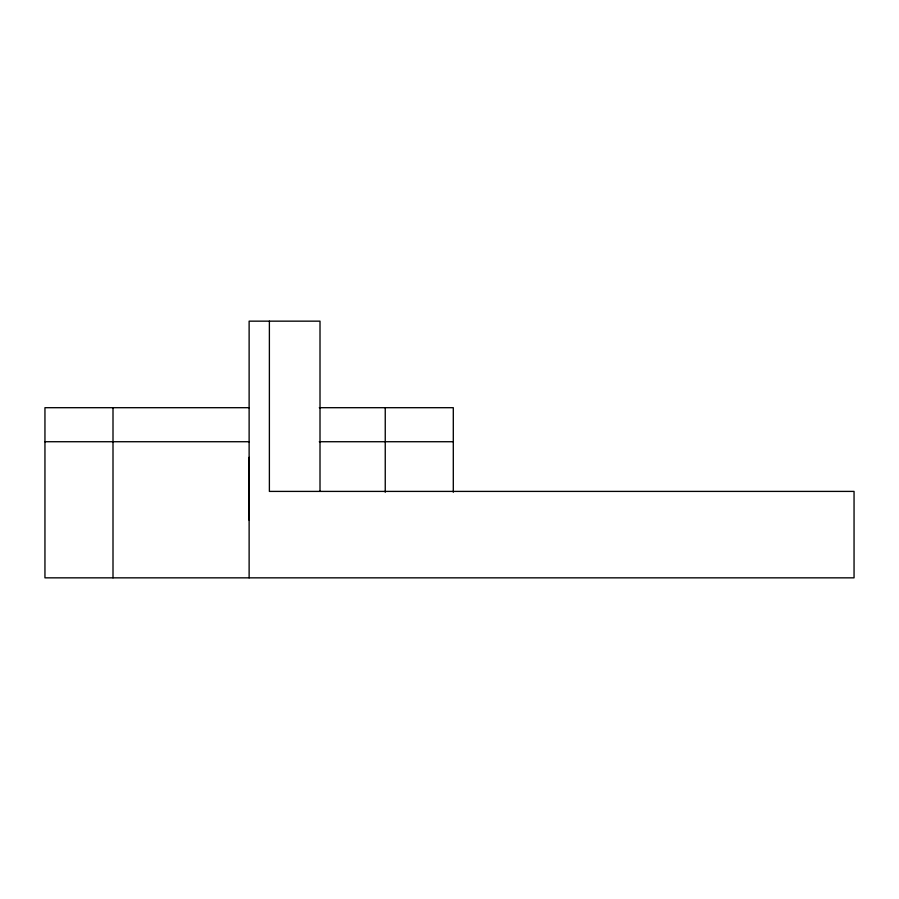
<?xml version="1.0" encoding="UTF-8"?>
<svg xmlns="http://www.w3.org/2000/svg" width="899" height="899" viewBox="0 0 899 899"><rect width="100%" height="100%" fill="white"/><g stroke="black" fill="none" stroke-linecap="round" stroke-linejoin="round"><path stroke-width="1.35" d="M249.124 577.843L249.124 321.157L320.01 321.157L320.01 491.405M249.124 520.218L249.124 457.355M249.124 407.697L44.95 407.697L44.95 577.843L854.05 577.843L854.05 491.405L269.385 491.405L269.385 321.157M319.291 407.697L453.298 407.697L453.298 492.247M44.95 441.724L249.124 441.724M319.291 441.724L453.298 441.724M385.244 407.697L385.244 492.247M113.004 407.697L113.004 577.843"/></g></svg>
